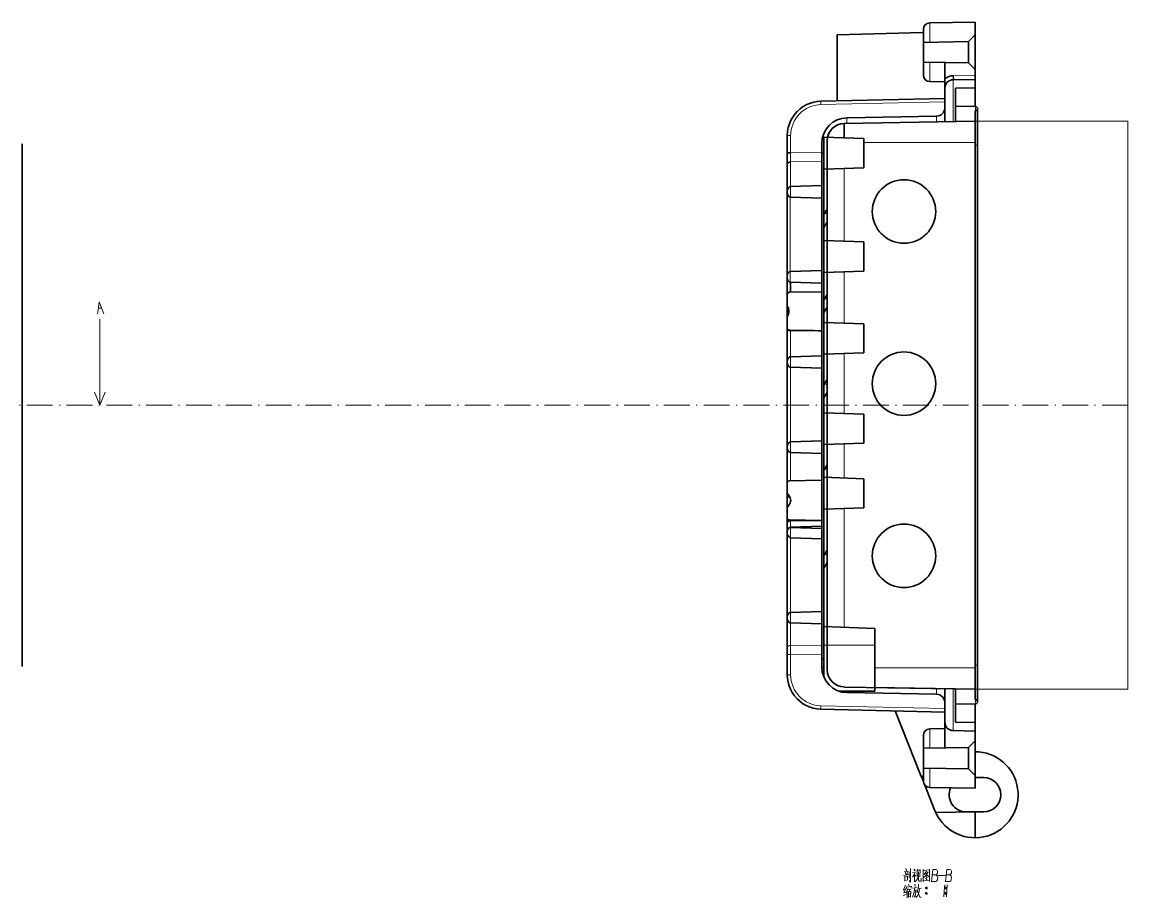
# Model space of a CAD drawing. Header units: millimetres. Extents: x -2350 to -557, y -483 to 312.
# Drawn here: x -1276.9 to -1020.1, y -152.8 to 50.6 of the extents above; entities that cross this region are included whole.
import ezdxf

# ---------------------------------------------------------------- set-up
doc = ezdxf.new("R2010")
doc.units = ezdxf.units.MM
doc.header["$LTSCALE"] = 0.5
doc.linetypes.add('DASHDOT', pattern=[18.5, 12, -3, 0.5, -3])
doc.layers.get('0').update_dxf_attribs({"lineweight": 0})

msp = doc.modelspace()

# ---------------------------------------------------------------- linework, layer by layer
at = {"color": 7, "lineweight": 35, "ltscale": 0.075648}
for p, q in [((-1067.619, 48.958), (-1067.619, 45.932)), ((-1067.619, 41.351), (-1067.619, 38.325)), ((-1067.619, -115.042), (-1067.619, -118.068)), ((-1067.619, -122.649), (-1067.619, -125.675))]:
    msp.add_line(p, q, dxfattribs=at)
at = {"color": 7, "lineweight": 35, "ltscale": 0.263193}
for p, q in [((-1066.145, 50.457), (-1055.619, 50.641)), ((-1066.145, -127.175), (-1055.619, -127.359)), ((-1066.145, -127.175), (-1055.619, -127.359))]:
    msp.add_line(p, q, dxfattribs=at)
at = {"color": 7, "lineweight": 13, "ltscale": 0.112501}
msp.add_line((-1066.145, 50.457), (-1066.145, 45.957), dxfattribs=at)
at = {"color": 7, "lineweight": 35, "ltscale": 0.074329}
msp.add_line((-1055.619, 50.641), (-1055.619, 47.668), dxfattribs=at)
at = {"color": 7, "lineweight": 35, "ltscale": 0.49681}
msp.add_line((-1067.753, 48.207), (-1087.619, 47.686), dxfattribs=at)
at = {"color": 7, "lineweight": 35, "ltscale": 0.383084}
msp.add_line((-1087.619, 47.686), (-1087.619, 32.363), dxfattribs=at)
at = {"color": 7, "lineweight": 35, "ltscale": 0.004778}
msp.add_line((-1067.618, 48.342), (-1067.753, 48.207), dxfattribs=at)
at = {"color": 7, "lineweight": 35, "ltscale": 0.053975}
for p, q in [((-1057.119, 46.115), (-1055.619, 47.668)), ((-1057.119, 41.167), (-1055.619, 39.614)), ((-1057.119, 41.167), (-1055.619, 39.614)), ((-1057.119, -117.885), (-1055.619, -116.332)), ((-1057.119, -122.833), (-1055.619, -124.386)), ((-1057.119, -122.833), (-1055.619, -124.386))]:
    msp.add_line(p, q, dxfattribs=at)
at = {"color": 7, "lineweight": 35, "ltscale": 0.100671}
msp.add_line((-1055.619, 47.668), (-1055.619, 43.641), dxfattribs=at)
at = {"color": 7, "lineweight": 35, "ltscale": 0.262546}
for p, q in [((-1067.619, 45.932), (-1057.119, 46.115)), ((-1067.619, 41.351), (-1057.119, 41.167)), ((-1067.619, 41.351), (-1057.119, 41.167)), ((-1067.619, -118.068), (-1057.119, -117.885)), ((-1067.619, -122.649), (-1057.119, -122.833)), ((-1067.619, -122.649), (-1057.119, -122.833))]:
    msp.add_line(p, q, dxfattribs=at)
at = {"color": 7, "lineweight": 35, "ltscale": 0.057263}
for p, q in [((-1067.619, 45.932), (-1067.619, 43.641)), ((-1067.619, 43.641), (-1067.619, 41.351)), ((-1067.619, -118.068), (-1067.619, -120.359)), ((-1067.619, -120.359), (-1067.619, -122.649))]:
    msp.add_line(p, q, dxfattribs=at)
at = {"color": 7, "lineweight": 35, "ltscale": 0.061845}
for p, q in [((-1057.119, 43.641), (-1057.119, 46.115)), ((-1057.119, 41.167), (-1057.119, 43.641)), ((-1057.119, -120.359), (-1057.119, -117.885)), ((-1057.119, -122.833), (-1057.119, -120.359))]:
    msp.add_line(p, q, dxfattribs=at)
at = {"color": 7, "lineweight": 13, "ltscale": 0.1125}
for p, q in [((-1066.145, 41.325), (-1066.145, 36.825)), ((-1066.145, -113.543), (-1066.145, -118.043)), ((-1066.145, -122.675), (-1066.145, -127.175))]:
    msp.add_line(p, q, dxfattribs=at)
at = {"color": 7, "lineweight": 35, "ltscale": 0.1125}
for p, q in [((-1062.619, 41.263), (-1062.619, 36.763)), ((-1062.619, -113.481), (-1062.619, -117.981))]:
    msp.add_line(p, q, dxfattribs=at)
at = {"color": 7, "lineweight": 35, "ltscale": 0.100672}
for p, q in [((-1055.619, 43.641), (-1055.619, 39.614)), ((-1055.619, -116.332), (-1055.619, -120.359)), ((-1055.619, -120.359), (-1055.619, -124.386))]:
    msp.add_line(p, q, dxfattribs=at)
at = {"color": 7, "lineweight": 35, "ltscale": 0.106828}
for p, q in [((-1055.619, 39.614), (-1055.619, 35.341)), ((-1055.619, -112.059), (-1055.619, -116.332))]:
    msp.add_line(p, q, dxfattribs=at)
at = {"color": 7, "lineweight": 35, "ltscale": 0.088167}
for p, q in [((-1066.145, 36.825), (-1062.619, 36.763)), ((-1066.145, 36.825), (-1062.619, 36.763)), ((-1066.145, -113.543), (-1062.619, -113.481))]:
    msp.add_line(p, q, dxfattribs=at)
at = {"color": 7, "lineweight": 35, "ltscale": 0.149474}
for p, q in [((-1062.619, 36.763), (-1062.619, 30.784)), ((-1062.619, -107.502), (-1062.619, -113.481))]:
    msp.add_line(p, q, dxfattribs=at)
at = {"color": 7, "lineweight": 13, "ltscale": 0.125892}
msp.add_line((-1055.619, 38.341), (-1060.654, 38.253), dxfattribs=at)
at = {"color": 7, "lineweight": 35, "ltscale": 0.125892}
for p, q in [((-1060.654, 37.253), (-1055.619, 37.341)), ((-1060.654, -113.971), (-1055.619, -114.059)), ((-1060.654, -113.971), (-1055.619, -114.059))]:
    msp.add_line(p, q, dxfattribs=at)
at = {"color": 7, "lineweight": 35, "ltscale": 0.112517}
for p, q in [((-1055.619, 35.341), (-1060.119, 35.263)), ((-1060.119, 35.263), (-1055.619, 35.341)), ((-1060.119, -111.98), (-1055.619, -112.059)), ((-1060.119, -111.98), (-1055.619, -112.059))]:
    msp.add_line(p, q, dxfattribs=at)
at = {"color": 7, "lineweight": 35, "ltscale": 0.103573}
for p, q in [((-1060.119, 35.263), (-1060.119, 31.12)), ((-1060.119, -107.837), (-1060.119, -111.98))]:
    msp.add_line(p, q, dxfattribs=at)
at = {"color": 7, "lineweight": 35, "ltscale": 0.107501}
for p, q in [((-1055.619, 31.041), (-1055.619, 35.341)), ((-1055.619, -112.059), (-1055.619, -107.759))]:
    msp.add_line(p, q, dxfattribs=at)
at = {"color": 7, "lineweight": 35}
for p, q in [((-1091.398, 32.277), (-1062.619, 32.93)), ((-1064.584, 28.785), (-1085.324, 28.423)), ((-1055.619, 27.641), (-1085.989, 27.111)), ((-1085.989, 27.111), (-1055.619, 27.641)), ((-1089.919, 23.112), (-1089.919, -99.829)), ((-1055.619, -99.359), (-1055.619, 22.641)), ((-1055.019, 22.041), (-1055.019, -98.759)), ((-1276.936, 18.674), (-1276.936, -85.392)), ((-1091.219, 20.191), (-1091.219, -97.309)), ((-1090.719, 20.191), (-1090.719, -97.309)), ((-1099.217, -48.028), (-1099.217, -19.85)), ((-1099.217, -87.628), (-1099.217, -59.45)), ((-1085.989, -103.829), (-1055.619, -104.359)), ((-1085.324, -105.14), (-1064.584, -105.502)), ((-1078.919, -103.952), (-1055.619, -104.359)), ((-1062.619, -109.649), (-1091.398, -108.996))]:
    msp.add_line(p, q, dxfattribs=at)
at = {"color": 7, "lineweight": 13}
for p, q in [((-1062.619, 32.131), (-1091.398, 31.477)), ((-1081.419, 22.641), (-1055.619, 22.641)), ((-1055.509, -98.759), (-1055.509, 22.041)), ((-1258.918, -38.359), (-1258.918, -18.359)), ((-1085.989, -62.344), (-1085.989, -89.236)), ((-1078.919, -99.359), (-1055.619, -99.359)), ((-1091.398, -108.197), (-1062.619, -108.85))]:
    msp.add_line(p, q, dxfattribs=at)
at = {"color": 7, "lineweight": 35, "ltscale": 0.088928}
for p, q in [((-1060.119, 31.12), (-1060.119, 27.562)), ((-1060.119, -104.28), (-1060.119, -107.837))]:
    msp.add_line(p, q, dxfattribs=at)
at = {"color": 7, "lineweight": 35, "ltscale": 0.115481}
for p, q in [((-1060.119, 31.12), (-1055.5, 31.039)), ((-1055.5, 31.039), (-1060.119, 31.12)), ((-1055.5, -107.757), (-1060.119, -107.837)), ((-1055.5, -107.757), (-1060.119, -107.837))]:
    msp.add_line(p, q, dxfattribs=at)
at = {"color": 7, "lineweight": 13, "ltscale": 0.024955}
for p, q in [((-1055.5, 31.039), (-1055.5, 30.041)), ((-1055.5, -106.759), (-1055.5, -107.757))]:
    msp.add_line(p, q, dxfattribs=at)
at = {"color": 7, "lineweight": 35, "ltscale": 0.002528}
msp.add_line((-1062.619, 30.683), (-1062.619, 30.784), dxfattribs=at)
at = {"color": 7, "lineweight": 35, "ltscale": 0.009579}
msp.add_line((-1062.619, 30.3), (-1062.619, 30.683), dxfattribs=at)
at = {"color": 7, "lineweight": 35, "ltscale": 0.018851}
msp.add_line((-1062.619, 29.546), (-1062.619, 30.3), dxfattribs=at)
at = {"color": 7, "lineweight": 35, "ltscale": 0.044001}
msp.add_line((-1062.619, 27.786), (-1062.619, 29.546), dxfattribs=at)
at = {"color": 7, "lineweight": 35, "ltscale": 0.06}
for p, q in [((-1055.619, 30.041), (-1055.619, 27.641)), ((-1055.619, -104.359), (-1055.619, -106.759))]:
    msp.add_line(p, q, dxfattribs=at)
at = {"color": 7, "lineweight": 35, "ltscale": 0.00275}
for p, q in [((-1055.619, 30.041), (-1055.509, 30.041)), ((-1055.509, -106.759), (-1055.619, -106.759))]:
    msp.add_line(p, q, dxfattribs=at)
at = {"color": 7, "lineweight": 13, "ltscale": 0.2}
for p, q in [((-1055.509, 22.041), (-1055.509, 30.041)), ((-1055.509, -106.759), (-1055.509, -98.759))]:
    msp.add_line(p, q, dxfattribs=at)
at = {"color": 7, "lineweight": 35, "ltscale": 0.000450134}
for p, q in [((-1055.019, 30.549), (-1055.019, 30.531)), ((-1055.019, -107.249), (-1055.019, -107.267))]:
    msp.add_line(p, q, dxfattribs=at)
at = {"color": 7, "lineweight": 35, "ltscale": 0.212251}
for p, q in [((-1055.019, 30.531), (-1055.019, 22.041)), ((-1055.019, -98.759), (-1055.019, -107.249))]:
    msp.add_line(p, q, dxfattribs=at)
at = {"color": 7, "lineweight": 35, "ltscale": 0.032729}
msp.add_line((-1085.989, 27.111), (-1085.989, 25.802), dxfattribs=at)
at = {"color": 7, "lineweight": 35, "ltscale": 0.084626}
msp.add_line((-1085.989, 23.726), (-1085.989, 27.111), dxfattribs=at)
at = {"color": 7, "lineweight": 35, "ltscale": 0.051897}
msp.add_line((-1085.989, 25.802), (-1085.989, 23.726), dxfattribs=at)
at = {"color": 7, "lineweight": 35, "ltscale": 0.006676}
msp.add_line((-1062.619, 27.519), (-1062.619, 27.786), dxfattribs=at)
at = {"color": 7, "lineweight": 35, "ltscale": 0.125}
for p, q in [((-1055.619, 27.641), (-1055.619, 22.641)), ((-1055.619, -99.359), (-1055.619, -104.359))]:
    msp.add_line(p, q, dxfattribs=at)
for p, q in [((-1055.619, 27.641), (-1020.111, 27.641)), ((-1020.111, 27.641), (-1020.111, -104.359)), ((-1055.619, -104.359), (-1020.111, -104.359))]:
    msp.add_line(p, q)
at = {"color": 7, "lineweight": 13, "ltscale": 0.019547}
for p, q in [((-1099.217, 24.279), (-1098.435, 24.279)), ((-1099.217, -96.296), (-1098.435, -96.296)), ((-1099.217, -100.998), (-1098.435, -100.998))]:
    msp.add_line(p, q, dxfattribs=at)
at = {"color": 7, "lineweight": 35, "ltscale": 0.099554}
msp.add_line((-1099.217, 20.297), (-1099.217, 24.279), dxfattribs=at)
at = {"color": 7, "lineweight": 35, "ltscale": 0.000258636}
msp.add_line((-1099.217, 24.115), (-1099.217, 24.125), dxfattribs=at)
at = {"color": 7, "lineweight": 35, "ltscale": 0.079344}
msp.add_line((-1099.217, 20.941), (-1099.217, 24.115), dxfattribs=at)
at = {"color": 7, "lineweight": 13, "ltscale": 0.099554}
msp.add_line((-1098.435, 24.279), (-1098.435, 20.297), dxfattribs=at)
at = {"color": 7, "lineweight": 35, "ltscale": 0.0925}
for q in [(-1090.719, 23.891), (-1090.719, 16.491)]:
    msp.add_line((-1090.719, 20.191), q, dxfattribs=at)
at = {"color": 7, "lineweight": 35, "ltscale": 0.23264}
for p, q in [((-1081.419, 23.566), (-1090.719, 23.891)), ((-1081.419, 16.816), (-1090.719, 16.491)), ((-1081.419, -0.434), (-1090.719, -0.109)), ((-1081.419, -7.184), (-1090.719, -7.509)), ((-1081.419, -19.434), (-1090.719, -19.109)), ((-1081.419, -26.184), (-1090.719, -26.509)), ((-1081.419, -40.434), (-1090.719, -40.109)), ((-1081.419, -47.184), (-1090.719, -47.509)), ((-1081.419, -55.434), (-1090.719, -55.109)), ((-1081.419, -62.184), (-1090.719, -62.509))]:
    msp.add_line(p, q, dxfattribs=at)
at = {"color": 7, "lineweight": 35, "ltscale": 0.084381}
for p, q in [((-1081.419, 20.191), (-1081.419, 23.566)), ((-1081.419, -3.809), (-1081.419, -0.434)), ((-1081.419, -22.809), (-1081.419, -19.434)), ((-1081.419, -43.809), (-1081.419, -40.434)), ((-1081.419, -58.809), (-1081.419, -55.434))]:
    msp.add_line(p, q, dxfattribs=at)
at = {"color": 7, "lineweight": 35, "ltscale": 0.091727}
msp.add_line((-1276.936, 18.674), (-1276.936, 22.343), dxfattribs=at)
at = {"color": 7, "lineweight": 35, "ltscale": 0.244071}
msp.add_line((-1091.219, 22.423), (-1091.219, 12.661), dxfattribs=at)
at = {"color": 7, "lineweight": 13, "ltscale": 0.00275}
for p, q in [((-1055.619, 22.041), (-1055.509, 22.041)), ((-1055.619, -98.759), (-1055.509, -98.759))]:
    msp.add_line(p, q, dxfattribs=at)
at = {"color": 7, "lineweight": 13, "ltscale": 0.01225}
for p, q in [((-1055.019, 22.041), (-1055.509, 22.041)), ((-1055.019, -98.759), (-1055.509, -98.759))]:
    msp.add_line(p, q, dxfattribs=at)
at = {"color": 7, "lineweight": 35, "ltscale": 0.019547}
msp.add_line((-1099.217, 20.297), (-1098.435, 20.297), dxfattribs=at)
at = {"color": 7, "lineweight": 35, "ltscale": 0.067158}
msp.add_line((-1099.217, 17.611), (-1099.217, 20.297), dxfattribs=at)
at = {"color": 7, "lineweight": 13, "ltscale": 0.180407}
for p, q in [((-1098.435, 20.297), (-1091.219, 20.365)), ((-1091.219, 18.244), (-1098.435, 18.176)), ((-1098.435, -94.175), (-1091.219, -94.108)), ((-1091.219, -96.228), (-1098.435, -96.296))]:
    msp.add_line(p, q, dxfattribs=at)
at = {"color": 7, "lineweight": 13, "ltscale": 0.143684}
msp.add_line((-1098.435, 18.176), (-1098.435, 12.429), dxfattribs=at)
at = {"color": 7, "lineweight": 35, "ltscale": 0.0125}
for p, q in [((-1091.219, 20.191), (-1090.719, 20.191)), ((-1090.719, -97.309), (-1091.219, -97.309))]:
    msp.add_line(p, q, dxfattribs=at)
at = {"color": 7, "lineweight": 35, "ltscale": 0.08438}
for p, q in [((-1081.419, 16.816), (-1081.419, 20.191)), ((-1081.419, -7.184), (-1081.419, -3.809)), ((-1081.419, -26.184), (-1081.419, -22.809)), ((-1081.419, -47.184), (-1081.419, -43.809)), ((-1081.419, -62.184), (-1081.419, -58.809))]:
    msp.add_line(p, q, dxfattribs=at)
at = {"color": 7, "lineweight": 35, "ltscale": 0.157822}
msp.add_line((-1099.217, 11.298), (-1099.217, 17.611), dxfattribs=at)
at = {"color": 7, "lineweight": 13, "ltscale": 0.423259}
msp.add_line((-1085.989, 16.656), (-1085.989, -0.274), dxfattribs=at)
at = {"color": 7, "lineweight": 35, "ltscale": 0.004805}
for p, q in [((-1099.217, 11.298), (-1099.217, 11.106)), ((-1099.217, -48.028), (-1099.217, -48.22)), ((-1099.217, -67.828), (-1099.217, -68.02))]:
    msp.add_line(p, q, dxfattribs=at)
at = {"color": 7, "lineweight": 35, "ltscale": 0.485624}
msp.add_line((-1099.217, -8.327), (-1099.217, 11.098), dxfattribs=at)
at = {"color": 7, "lineweight": 35, "ltscale": 0.180491}
for p, q in [((-1098.435, 12.429), (-1091.219, 12.661)), ((-1098.435, 9.975), (-1091.219, 9.743)), ((-1098.435, -27.097), (-1091.219, -26.865)), ((-1098.435, -29.551), (-1091.219, -29.783)), ((-1098.435, -46.897), (-1091.219, -46.665)), ((-1098.435, -49.351), (-1091.219, -49.583)), ((-1098.435, -66.697), (-1091.219, -66.465)), ((-1098.435, -69.151), (-1091.219, -69.383)), ((-1098.435, -86.497), (-1091.219, -86.265)), ((-1098.435, -88.951), (-1091.219, -89.183))]:
    msp.add_line(p, q, dxfattribs=at)
at = {"color": 7, "lineweight": 13, "ltscale": 0.061359}
for p, q in [((-1098.435, 9.975), (-1098.435, 12.429)), ((-1098.435, -29.551), (-1098.435, -27.097)), ((-1098.435, -49.351), (-1098.435, -46.897)), ((-1098.435, -88.951), (-1098.435, -86.497))]:
    msp.add_line(p, q, dxfattribs=at)
at = {"color": 7, "lineweight": 35, "ltscale": 0.072938}
for p, q in [((-1091.219, 9.743), (-1091.219, 12.661)), ((-1091.219, -29.783), (-1091.219, -26.865)), ((-1091.219, -49.583), (-1091.219, -46.665)), ((-1091.219, -89.183), (-1091.219, -86.265))]:
    msp.add_line(p, q, dxfattribs=at)
at = {"color": 7, "lineweight": 13, "ltscale": 0.433089}
msp.add_line((-1098.533, 9.986), (-1098.533, -7.337), dxfattribs=at)
at = {"color": 7, "lineweight": 35, "ltscale": 0.421141}
for p, q in [((-1091.219, 9.743), (-1091.219, -7.103)), ((-1091.219, -10.019), (-1091.219, -26.865))]:
    msp.add_line(p, q, dxfattribs=at)
at = {"color": 7, "lineweight": 13, "ltscale": 0.016274}
msp.add_line((-1090.57, 6.152), (-1089.919, 6.143), dxfattribs=at)
at = {"color": 7, "lineweight": 13, "ltscale": 0.008347}
for p, q in [((-1089.919, 6.708), (-1090.253, 6.713)), ((-1089.919, -13.092), (-1090.253, -13.087)), ((-1089.919, -32.892), (-1090.253, -32.887)), ((-1089.919, -52.692), (-1090.253, -52.687)), ((-1089.919, -72.492), (-1090.253, -72.487))]:
    msp.add_line(p, q, dxfattribs=at)
at = {"color": 7, "lineweight": 35, "ltscale": 0.31216}
msp.add_line((-1099.217, -12.537), (-1099.217, -0.05), dxfattribs=at)
at = {"color": 7, "lineweight": 35, "ltscale": 0.185}
for p, q in [((-1090.719, -0.109), (-1090.719, -7.509)), ((-1090.719, -19.109), (-1090.719, -26.509)), ((-1090.719, -40.109), (-1090.719, -47.509)), ((-1090.719, -55.109), (-1090.719, -62.509))]:
    msp.add_line(p, q, dxfattribs=at)
at = {"color": 7, "lineweight": 35, "ltscale": 0.182937}
for p, q in [((-1098.533, -7.337), (-1091.219, -7.103)), ((-1098.533, -9.785), (-1091.219, -10.019))]:
    msp.add_line(p, q, dxfattribs=at)
at = {"color": 7, "lineweight": 13, "ltscale": 0.061186}
msp.add_line((-1098.533, -9.785), (-1098.533, -7.337), dxfattribs=at)
at = {"color": 7, "lineweight": 35, "ltscale": 0.072922}
msp.add_line((-1091.219, -10.019), (-1091.219, -7.103), dxfattribs=at)
at = {"color": 7, "lineweight": 13, "ltscale": 0.298259}
msp.add_line((-1085.989, -7.344), (-1085.989, -19.274), dxfattribs=at)
at = {"color": 7, "lineweight": 35, "ltscale": 0.011701}
msp.add_line((-1099.217, -8.327), (-1099.217, -8.795), dxfattribs=at)
at = {"color": 7, "lineweight": 35, "ltscale": 0.05849}
msp.add_line((-1098.435, -9.788), (-1098.435, -12.127), dxfattribs=at)
at = {"color": 7, "lineweight": 35, "ltscale": 0.049438}
msp.add_line((-1091.219, -11.997), (-1091.219, -10.019), dxfattribs=at)
at = {"color": 7, "lineweight": 35, "ltscale": 0.069508}
for p, q in [((-1099.217, -12.537), (-1099.217, -15.317)), ((-1099.217, -17.737), (-1099.217, -20.517))]:
    msp.add_line(p, q, dxfattribs=at)
at = {"color": 7, "lineweight": 35, "ltscale": 0.18776}
for p, q in [((-1098.728, -12.133), (-1091.219, -11.997)), ((-1091.219, -21.057), (-1098.728, -20.921))]:
    msp.add_line(p, q, dxfattribs=at)
at = {"color": 7, "lineweight": 35, "ltscale": 0.060497}
msp.add_line((-1099.217, -17.737), (-1099.217, -15.317), dxfattribs=at)
at = {"color": 7, "lineweight": 13, "ltscale": 0.016277}
for p, q in [((-1090.57, -13.648), (-1089.919, -13.657)), ((-1090.57, -33.448), (-1089.919, -33.457)), ((-1090.57, -53.248), (-1089.919, -53.257)), ((-1090.57, -73.048), (-1089.919, -73.057))]:
    msp.add_line(p, q, dxfattribs=at)
at = {"color": 7, "lineweight": 35, "ltscale": 0.004953}
msp.add_line((-1099.217, -20.517), (-1099.217, -20.715), dxfattribs=at)
at = {"color": 7, "lineweight": 35, "ltscale": 0.000566938}
msp.add_line((-1099.217, -20.637), (-1099.216, -20.66), dxfattribs=at)
at = {"color": 7, "lineweight": 35, "ltscale": 0.187808}
msp.add_line((-1099.217, -28.228), (-1099.217, -20.715), dxfattribs=at)
at = {"color": 7, "lineweight": 13, "ltscale": 0.001797}
msp.add_line((-1098.728, -20.993), (-1098.728, -20.921), dxfattribs=at)
at = {"color": 7, "lineweight": 13, "ltscale": 0.15293}
msp.add_line((-1098.435, -20.979), (-1098.435, -27.097), dxfattribs=at)
at = {"color": 7, "lineweight": 35, "ltscale": 0.004804}
for p, q in [((-1099.217, -28.228), (-1099.217, -28.42)), ((-1099.217, -87.628), (-1099.217, -87.82))]:
    msp.add_line(p, q, dxfattribs=at)
at = {"color": 7, "lineweight": 13, "ltscale": 0.348259}
msp.add_line((-1085.989, -26.344), (-1085.989, -40.274), dxfattribs=at)
at = {"color": 7, "lineweight": 13, "ltscale": 0.433641}
for p, q in [((-1098.435, -29.551), (-1098.435, -46.897)), ((-1098.435, -69.151), (-1098.435, -86.497))]:
    msp.add_line(p, q, dxfattribs=at)
at = {"color": 7, "lineweight": 35, "ltscale": 0.422062}
for p, q in [((-1091.219, -29.783), (-1091.219, -46.665)), ((-1091.219, -69.383), (-1091.219, -86.265))]:
    msp.add_line(p, q, dxfattribs=at)
at = {"color": 7, "linetype": 'DASHDOT', "lineweight": 13}
msp.add_line((-1020.111, -38.359), (-1644.708, -38.359), dxfattribs=at)
at = {"color": 7, "lineweight": 35, "ltscale": 0.417085}
msp.add_line((-1099.217, -56.334), (-1099.217, -39.65), dxfattribs=at)
at = {"color": 7, "lineweight": 13, "ltscale": 0.198259}
msp.add_line((-1085.989, -47.344), (-1085.989, -55.274), dxfattribs=at)
at = {"color": 7, "lineweight": 13, "ltscale": 0.16468}
msp.add_line((-1098.435, -49.351), (-1098.435, -55.938), dxfattribs=at)
at = {"color": 7, "lineweight": 35, "ltscale": 0.422063}
msp.add_line((-1091.219, -49.583), (-1091.219, -66.465), dxfattribs=at)
at = {"color": 7, "lineweight": 35, "ltscale": 0.062438}
msp.add_line((-1099.217, -56.334), (-1099.217, -58.831), dxfattribs=at)
at = {"color": 7, "lineweight": 35, "ltscale": 0.187758}
for p, q in [((-1098.728, -55.943), (-1091.219, -55.812)), ((-1091.219, -65.142), (-1098.728, -65.011))]:
    msp.add_line(p, q, dxfattribs=at)
at = {"color": 7, "lineweight": 35, "ltscale": 0.014337}
msp.add_line((-1099.217, -59.385), (-1099.217, -58.811), dxfattribs=at)
at = {"color": 7, "lineweight": 35, "ltscale": 0.02154}
msp.add_line((-1098.529, -59.904), (-1099.217, -59.385), dxfattribs=at)
at = {"color": 7, "lineweight": 35, "ltscale": 0.001637}
msp.add_line((-1099.217, -59.45), (-1099.217, -59.385), dxfattribs=at)
at = {"color": 7, "lineweight": 13, "ltscale": 0.009978}
msp.add_line((-1098.435, -60.277), (-1098.435, -60.676), dxfattribs=at)
at = {"color": 7, "lineweight": 35, "ltscale": 0.062439}
msp.add_line((-1099.217, -62.123), (-1099.217, -64.62), dxfattribs=at)
at = {"color": 7, "lineweight": 35, "ltscale": 0.023767}
msp.add_line((-1099.217, -64.62), (-1099.217, -65.571), dxfattribs=at)
at = {"color": 7, "lineweight": 35, "ltscale": 0.056418}
msp.add_line((-1099.217, -67.828), (-1099.217, -65.571), dxfattribs=at)
at = {"color": 7, "lineweight": 13, "ltscale": 0.005717}
msp.add_line((-1098.728, -65.239), (-1098.728, -65.011), dxfattribs=at)
at = {"color": 7, "lineweight": 35, "ltscale": 0.180401}
msp.add_line((-1098.435, -65.182), (-1091.219, -65.142), dxfattribs=at)
at = {"color": 7, "lineweight": 13, "ltscale": 0.037873}
msp.add_line((-1098.435, -65.182), (-1098.435, -66.697), dxfattribs=at)
at = {"color": 7, "lineweight": 13, "ltscale": 0.060152}
msp.add_line((-1098.435, -69.151), (-1098.435, -66.745), dxfattribs=at)
at = {"color": 7, "lineweight": 35, "ltscale": 0.180504}
msp.add_line((-1098.435, -66.745), (-1091.219, -66.992), dxfattribs=at)
at = {"color": 7, "lineweight": 35, "ltscale": 0.013175}
msp.add_line((-1091.219, -66.992), (-1091.219, -66.465), dxfattribs=at)
at = {"color": 7, "lineweight": 35, "ltscale": 0.059763}
msp.add_line((-1091.219, -69.383), (-1091.219, -66.992), dxfattribs=at)
at = {"color": 7, "lineweight": 35, "ltscale": 0.387267}
msp.add_line((-1099.217, -94.741), (-1099.217, -79.25), dxfattribs=at)
at = {"color": 7, "lineweight": 35, "ltscale": 0.341727}
msp.add_line((-1276.936, -99.061), (-1276.936, -85.392), dxfattribs=at)
at = {"color": 7, "lineweight": 13, "ltscale": 0.130611}
msp.add_line((-1098.435, -88.951), (-1098.435, -94.175), dxfattribs=at)
at = {"color": 7, "lineweight": 35, "ltscale": 0.24897}
msp.add_line((-1091.219, -89.183), (-1091.219, -99.141), dxfattribs=at)
at = {"color": 7, "lineweight": 35, "ltscale": 0.295178}
msp.add_line((-1078.919, -90.221), (-1090.719, -89.809), dxfattribs=at)
at = {"color": 7, "lineweight": 35, "ltscale": 0.1875}
msp.add_line((-1090.719, -97.309), (-1090.719, -89.809), dxfattribs=at)
at = {"color": 7, "lineweight": 13, "ltscale": 0.018461}
msp.add_line((-1085.989, -89.974), (-1085.989, -89.236), dxfattribs=at)
at = {"color": 7, "lineweight": 35, "ltscale": 0.097198}
msp.add_line((-1078.919, -94.109), (-1078.919, -90.221), dxfattribs=at)
at = {"color": 7, "lineweight": 35, "ltscale": 0.038881}
msp.add_line((-1099.217, -96.296), (-1099.217, -94.741), dxfattribs=at)
at = {"color": 7, "lineweight": 35, "ltscale": 0.031678}
msp.add_line((-1091.219, -96.229), (-1091.219, -94.962), dxfattribs=at)
at = {"color": 7, "lineweight": 13, "ltscale": 0.294998}
msp.add_line((-1078.919, -94.109), (-1090.719, -94.109), dxfattribs=at)
at = {"color": 7, "lineweight": 35, "ltscale": 0.266333}
msp.add_line((-1078.919, -94.109), (-1078.919, -104.762), dxfattribs=at)
at = {"color": 7, "lineweight": 35, "ltscale": 0.117554}
msp.add_line((-1099.217, -100.998), (-1099.217, -96.296), dxfattribs=at)
at = {"color": 7, "lineweight": 13, "ltscale": 0.117554}
msp.add_line((-1098.435, -96.296), (-1098.435, -100.998), dxfattribs=at)
at = {"color": 7, "lineweight": 35, "ltscale": 0.105758}
msp.add_line((-1090.719, -97.309), (-1090.719, -101.539), dxfattribs=at)
at = {"color": 7, "lineweight": 13, "ltscale": 0.0125}
msp.add_line((-1090.719, -99.141), (-1091.219, -99.141), dxfattribs=at)
at = {"color": 7, "lineweight": 35, "ltscale": 0.20997}
msp.add_line((-1078.919, -104.762), (-1087.318, -104.762), dxfattribs=at)
at = {"color": 7, "lineweight": 35, "ltscale": 0.03771}
msp.add_line((-1062.619, -105.745), (-1062.619, -104.237), dxfattribs=at)
at = {"color": 7, "lineweight": 35, "ltscale": 0.023196}
msp.add_line((-1062.619, -106.673), (-1062.619, -105.745), dxfattribs=at)
at = {"color": 7, "lineweight": 35, "ltscale": 0.018137}
msp.add_line((-1062.619, -107.398), (-1062.619, -106.673), dxfattribs=at)
at = {"color": 7, "lineweight": 35, "ltscale": 0.002593}
msp.add_line((-1062.619, -107.502), (-1062.619, -107.398), dxfattribs=at)
at = {"color": 7, "lineweight": 35, "ltscale": 0.410579}
msp.add_line((-1068.096, -124.641), (-1074.182, -109.387), dxfattribs=at)
at = {"color": 7, "lineweight": 35, "ltscale": 0.011937}
msp.add_line((-1067.619, -124.649), (-1068.096, -124.641), dxfattribs=at)
at = {"color": 7, "lineweight": 35, "ltscale": 0.031258}
msp.add_line((-1068.077, -124.641), (-1067.614, -125.803), dxfattribs=at)
at = {"color": 7, "lineweight": 35, "ltscale": 0.074328}
msp.add_line((-1055.619, -124.386), (-1055.619, -127.359), dxfattribs=at)
at = {"color": 7, "lineweight": 35, "ltscale": 0.05}
for p, q in [((-1053.619, -124.859), (-1055.619, -124.859)), ((-1057.619, -132.859), (-1055.619, -132.859)), ((-1055.619, -132.859), (-1053.619, -132.859))]:
    msp.add_line(p, q, dxfattribs=at)
at = {"color": 7, "lineweight": 35, "ltscale": 0.160567}
msp.add_line((-1067.291, -126.612), (-1064.911, -132.577), dxfattribs=at)
at = {"color": 7, "lineweight": 35, "ltscale": 0.010074}
msp.add_line((-1064.746, -132.945), (-1064.911, -132.577), dxfattribs=at)
at = {"color": 7, "lineweight": 35, "ltscale": 0.001991}
msp.add_line((-1064.713, -133.018), (-1064.746, -132.945), dxfattribs=at)
at = {"color": 7, "lineweight": 35, "ltscale": 0.227391}
msp.add_line((-1064.713, -133.018), (-1055.619, -132.859), dxfattribs=at)
at = {"color": 7, "lineweight": 35, "ltscale": 0.15}
msp.add_line((-1055.619, -132.859), (-1055.619, -138.859), dxfattribs=at)
at = {"color": 7, "lineweight": 13}
for points in [[(-1060.654, 37.253), (-1060.654, 37.252), (-1060.655, 37.24), (-1060.664, 36.197), (-1060.664, 27.553)], [(-1064.57, 27.485), (-1064.578, 28.669), (-1064.582, 28.772), (-1064.583, 28.783), (-1064.584, 28.785)], [(-1257.962, -17.138), (-1258.487, -15.738), (-1259.012, -14.338), (-1259.222, -15.738), (-1259.432, -17.138)], [(-1258.452, -15.843), (-1259.222, -15.843)], [(-1257.675, -35.359), (-1258.918, -38.359), (-1260.16, -35.359)], [(-1064.584, -105.502), (-1064.582, -105.496), (-1064.579, -105.441), (-1064.57, -104.203)], [(-1060.664, -104.271), (-1060.663, -113.039), (-1060.655, -113.959), (-1060.654, -113.97), (-1060.654, -113.971)], [(-1071.683, -146.034), (-1071.508, -146.559)], [(-1070.563, -146.034), (-1070.563, -147.434), (-1070.563, -148.869), (-1070.598, -149.184), (-1070.878, -148.764)], [(-1069.828, -146.139), (-1069.548, -146.559)], [(-1069.058, -146.174), (-1069.058, -147.854)], [(-1068.393, -146.349), (-1069.058, -146.419)], [(-1068.463, -147.924), (-1068.393, -146.244)], [(-1067.623, -146.139), (-1067.623, -147.609), (-1067.623, -149.114)], [(-1067.623, -146.174), (-1067.623, -147.574), (-1067.623, -148.974)], [(-1066.153, -146.314), (-1067.623, -146.454)], [(-1066.188, -148.939), (-1066.188, -147.574), (-1066.153, -146.174)], [(-1065.803, -149.009), (-1064.718, -149.009), (-1064.473, -148.834), (-1064.368, -148.659), (-1064.263, -148.029), (-1064.403, -147.714), (-1064.753, -147.504), (-1064.578, -147.364), (-1064.333, -147.049), (-1064.333, -146.629), (-1064.473, -146.314), (-1064.648, -146.209), (-1065.418, -146.209), (-1065.558, -147.609), (-1065.698, -149.009)], [(-1062.583, -149.009), (-1061.498, -149.009), (-1061.253, -148.834), (-1061.148, -148.659), (-1061.043, -148.029), (-1061.183, -147.714), (-1061.533, -147.504), (-1061.358, -147.364), (-1061.113, -147.049), (-1061.113, -146.629), (-1061.253, -146.314), (-1061.428, -146.209), (-1062.198, -146.209), (-1062.338, -147.609), (-1062.478, -149.009)], [(-1072.243, -147.609), (-1070.983, -147.399)], [(-1072.068, -146.769), (-1071.088, -146.594)], [(-1071.893, -147.784), (-1071.893, -148.974)], [(-1071.893, -148.029), (-1071.298, -147.889)], [(-1071.228, -148.659), (-1071.893, -148.799)], [(-1071.788, -146.874), (-1071.718, -147.364)], [(-1071.333, -146.804), (-1071.473, -147.399)], [(-1071.263, -147.784), (-1071.298, -148.659)], [(-1070.913, -148.274), (-1070.913, -146.769)], [(-1069.478, -146.804), (-1069.653, -147.294), (-1070.143, -148.029)], [(-1070.108, -147.014), (-1069.548, -146.944)], [(-1069.653, -147.294), (-1069.653, -149.079)], [(-1069.653, -147.469), (-1069.338, -147.784)], [(-1069.548, -149.079), (-1069.268, -148.799)], [(-1069.268, -148.799), (-1069.023, -148.449)], [(-1068.848, -147.819), (-1069.023, -148.449)], [(-1068.743, -146.769), (-1068.848, -147.819)], [(-1068.708, -148.799), (-1068.708, -147.714)], [(-1068.568, -148.904), (-1068.708, -148.799)], [(-1068.148, -148.904), (-1068.568, -148.904)], [(-1068.148, -148.274), (-1068.148, -148.904)], [(-1067.623, -148.869), (-1066.258, -148.764)], [(-1067.553, -148.064), (-1067.063, -147.644)], [(-1066.853, -146.594), (-1067.413, -147.399)], [(-1067.098, -147.154), (-1066.398, -147.889)], [(-1067.098, -148.239), (-1066.748, -148.624)], [(-1067.063, -146.944), (-1066.608, -146.874)], [(-1067.063, -147.644), (-1066.853, -147.364)], [(-1066.993, -147.854), (-1066.748, -148.134)], [(-1066.853, -147.364), (-1066.503, -146.734)], [(-1066.398, -147.889), (-1066.223, -147.854)], [(-1066.188, -149.044), (-1066.188, -148.939), (-1066.258, -148.764)], [(-1064.753, -147.504), (-1065.558, -147.504)], [(-1064.263, -147.609), (-1062.583, -147.609)], [(-1061.533, -147.504), (-1062.338, -147.504)], [(-1071.858, -150.899), (-1072.278, -151.039)], [(-1071.788, -149.884), (-1072.243, -150.969)], [(-1072.208, -151.669), (-1071.683, -151.494)], [(-1071.718, -150.654), (-1072.173, -151.669)], [(-1071.403, -151.179), (-1071.718, -151.669)], [(-1071.473, -150.199), (-1071.578, -150.759)], [(-1071.473, -150.339), (-1070.423, -150.199)], [(-1071.228, -150.619), (-1071.403, -151.179)], [(-1071.368, -151.109), (-1071.368, -152.824)], [(-1071.158, -150.899), (-1070.458, -150.794)], [(-1071.088, -149.709), (-1070.913, -150.094)], [(-1071.088, -151.319), (-1071.053, -152.719)], [(-1071.088, -151.424), (-1070.563, -151.354)], [(-1070.843, -150.864), (-1070.913, -151.424)], [(-1070.528, -151.249), (-1070.598, -152.649)], [(-1070.388, -150.094), (-1070.528, -150.549)], [(-1069.618, -150.479), (-1069.723, -151.389), (-1069.828, -151.809), (-1070.143, -152.684)], [(-1070.108, -150.549), (-1069.058, -150.409)], [(-1069.303, -150.969), (-1069.408, -151.809), (-1069.548, -152.649), (-1069.758, -152.369)], [(-1069.688, -151.144), (-1069.303, -151.074)], [(-1069.618, -149.639), (-1069.513, -150.199)], [(-1068.918, -150.969), (-1069.093, -151.529)], [(-1068.988, -151.214), (-1068.428, -152.649)], [(-1068.778, -150.339), (-1068.918, -150.969)], [(-1068.848, -150.724), (-1068.148, -150.584)], [(-1068.708, -149.604), (-1068.778, -150.339)], [(-1068.428, -150.654), (-1068.638, -151.599)], [(-1067.098, -150.514), (-1066.713, -150.514)], [(-1067.063, -150.409), (-1066.748, -150.409)], [(-1067.063, -150.654), (-1066.748, -150.654)], [(-1062.653, -149.779), (-1062.758, -151.179), (-1062.863, -152.579)], [(-1062.653, -150.514), (-1062.268, -150.514)], [(-1062.618, -150.409), (-1062.303, -150.409)], [(-1062.618, -150.654), (-1062.303, -150.654)], [(-1062.058, -149.779), (-1062.163, -151.179), (-1062.268, -152.579)], [(-1072.313, -152.334), (-1071.613, -151.949)], [(-1071.053, -151.984), (-1070.668, -151.914)], [(-1070.598, -152.474), (-1071.018, -152.544)], [(-1068.918, -152.229), (-1069.303, -152.754)], [(-1068.638, -151.599), (-1068.918, -152.229)], [(-1068.428, -152.649), (-1068.113, -152.649)], [(-1067.098, -151.774), (-1066.713, -151.774)], [(-1067.063, -151.669), (-1066.748, -151.669)], [(-1067.063, -151.914), (-1066.748, -151.914)], [(-1062.653, -151.774), (-1062.268, -151.774)], [(-1062.618, -151.669), (-1062.303, -151.669)], [(-1062.618, -151.914), (-1062.303, -151.914)]]:
    msp.add_lwpolyline(points, dxfattribs=at)
at = {"color": 7, "lineweight": 35}
for points in [[(-1060.654, 38.253), (-1060.65, 37.291), (-1060.652, 37.257), (-1060.653, 37.254), (-1060.654, 37.253)], [(-1096.937, 29.872), (-1096.25, 30.496), (-1095.494, 31.035), (-1094.681, 31.483), (-1093.822, 31.837), (-1093.031, 32.067), (-1092.22, 32.215), (-1091.398, 32.277)], [(-1099.217, 24.279), (-1099.161, 25.208), (-1098.997, 26.123), (-1098.728, 27.013), (-1098.361, 27.866), (-1097.956, 28.582), (-1097.481, 29.253), (-1096.937, 29.872)], [(-1098.435, 12.429), (-1098.655, 12.378), (-1098.845, 12.253), (-1099.034, 12.018), (-1099.153, 11.74), (-1099.217, 11.298)], [(-1098.435, 9.975), (-1098.655, 10.026), (-1098.845, 10.15), (-1099.034, 10.386), (-1099.153, 10.664), (-1099.217, 11.106)], [(-1098.533, -7.337), (-1098.726, -7.382), (-1098.892, -7.491), (-1099.057, -7.697), (-1099.161, -7.94), (-1099.217, -8.327)], [(-1098.533, -9.785), (-1098.726, -9.74), (-1098.892, -9.631), (-1099.057, -9.425), (-1099.161, -9.182), (-1099.217, -8.795)], [(-1099.217, -12.537), (-1099.196, -12.42), (-1099.134, -12.312), (-1099.028, -12.22), (-1098.891, -12.158), (-1098.728, -12.133)], [(-1099.217, -15.317), (-1098.948, -15.839), (-1098.826, -16.304), (-1098.826, -16.752), (-1098.948, -17.216), (-1099.217, -17.737)], [(-1098.728, -20.921), (-1098.926, -20.885), (-1099.088, -20.789), (-1099.171, -20.688), (-1099.217, -20.517)], [(-1098.728, -20.993), (-1098.854, -20.997), (-1099.024, -20.966), (-1099.131, -20.907), (-1099.197, -20.819), (-1099.217, -20.715)], [(-1098.435, -27.097), (-1098.655, -27.148), (-1098.845, -27.272), (-1099.034, -27.508), (-1099.153, -27.786), (-1099.217, -28.228)], [(-1098.435, -29.551), (-1098.655, -29.5), (-1098.845, -29.375), (-1099.034, -29.14), (-1099.153, -28.862), (-1099.217, -28.42)], [(-1098.435, -46.897), (-1098.655, -46.948), (-1098.845, -47.072), (-1099.034, -47.308), (-1099.153, -47.586), (-1099.217, -48.028)], [(-1098.435, -49.351), (-1098.655, -49.3), (-1098.845, -49.175), (-1099.034, -48.94), (-1099.153, -48.662), (-1099.217, -48.22)], [(-1099.217, -56.334), (-1099.195, -56.219), (-1099.131, -56.115), (-1098.993, -56.007), (-1098.728, -55.943)], [(-1099.217, -58.831), (-1098.769, -59.428), (-1098.527, -59.909), (-1098.447, -60.198), (-1098.421, -60.476), (-1098.447, -60.755), (-1098.527, -61.045), (-1098.769, -61.527), (-1099.217, -62.123)], [(-1098.728, -65.011), (-1098.923, -64.976), (-1099.086, -64.885), (-1099.17, -64.787), (-1099.217, -64.62)], [(-1098.728, -65.239), (-1099.041, -65.382), (-1099.183, -65.491), (-1099.213, -65.544), (-1099.217, -65.571)], [(-1098.435, -66.697), (-1098.655, -66.748), (-1098.845, -66.872), (-1099.034, -67.108), (-1099.153, -67.386), (-1099.217, -67.828)], [(-1098.435, -69.151), (-1098.655, -69.1), (-1098.845, -68.975), (-1099.034, -68.74), (-1099.153, -68.462), (-1099.217, -68.02)], [(-1098.435, -86.497), (-1098.655, -86.548), (-1098.845, -86.672), (-1099.034, -86.908), (-1099.153, -87.186), (-1099.217, -87.628)], [(-1098.435, -88.951), (-1098.655, -88.9), (-1098.845, -88.775), (-1099.034, -88.54), (-1099.153, -88.262), (-1099.217, -87.82)], [(-1096.937, -106.591), (-1097.546, -105.889), (-1098.067, -105.121), (-1098.497, -104.298), (-1098.831, -103.432), (-1099.043, -102.636), (-1099.173, -101.822), (-1099.217, -100.998)], [(-1091.398, -108.996), (-1092.325, -108.919), (-1093.236, -108.734), (-1094.12, -108.446), (-1094.965, -108.059), (-1095.671, -107.638), (-1096.332, -107.148), (-1096.937, -106.591)]]:
    msp.add_lwpolyline(points, dxfattribs=at)
at = {"color": 7, "lineweight": 13}
for points in [[(-1066.993, -150.724), (-1066.818, -150.724), (-1066.713, -150.619), (-1066.713, -150.444), (-1066.818, -150.339), (-1066.993, -150.339), (-1067.098, -150.444), (-1067.098, -150.619)], [(-1062.548, -150.724), (-1062.373, -150.724), (-1062.268, -150.619), (-1062.268, -150.444), (-1062.373, -150.339), (-1062.548, -150.339), (-1062.653, -150.444), (-1062.653, -150.619)], [(-1066.993, -151.984), (-1066.818, -151.984), (-1066.713, -151.879), (-1066.713, -151.704), (-1066.818, -151.599), (-1066.993, -151.599), (-1067.098, -151.704), (-1067.098, -151.879)], [(-1062.548, -151.984), (-1062.373, -151.984), (-1062.268, -151.879), (-1062.268, -151.704), (-1062.373, -151.599), (-1062.548, -151.599), (-1062.653, -151.704), (-1062.653, -151.879)]]:
    msp.add_lwpolyline(points, close=True, dxfattribs=at)
at = {"color": 7, "lineweight": 35}
for centre in [(-1072.118, 6.641), (-1072.118, -33.359), (-1072.118, -73.359)]:
    msp.add_circle(centre, 7.367, dxfattribs=at)
for centre, radius, start, end in [((-1066.119, 48.958), 1.5, 91.00002, 180.00066), ((-1066.119, 38.325), 1.5, 179.99934, 268.99998), ((-1060.602, 35.253), 3, 91.00082, 132.25887), ((-1060.619, 35.253), 2, 91.00062, 179.99999), ((-1055.509, 30.549), 0.49, 0, 89), ((-1085.219, 22.423), 6, 91, 180.00001), ((-1064.619, 30.784), 2, 271, 0), ((-1055.509, 30.531), 0.49, 270, 0), ((-1085.919, 23.112), 4, 90.99946, 180.00001), ((-1085.916, 23.108), 4.004, 91.04049, 169.17055), ((-1084.969, 3.357), 6.26, 142.25986, 156.71513), ((-1085.459, 0.558), 5.751, 140.85963, 156.18032), ((-1084.971, -16.442), 6.258, 142.25212, 156.7253), ((-1085.459, -19.242), 5.751, 140.85963, 156.18032), ((-1098.466, -23.466), 2.487, 89.29591, 96.06211), ((-1028.439, 6148.478), 6169.855, 269.3499752, 269.4169862), ((-1084.971, -36.242), 6.258, 142.25212, 156.7253), ((-1085.459, -39.042), 5.751, 140.85963, 156.18032), ((-1084.971, -56.042), 6.258, 142.25212, 156.7253), ((-1098.431, -65.977), 0.795, 90.30729, 111.96958), ((-1098.401, -65.761), 0.985, 258.44631, 268.056), ((-1084.971, -75.842), 6.258, 142.25212, 156.7253), ((-1085.459, -78.642), 5.751, 140.85963, 156.18032), ((-1085.219, -99.141), 6, 180.00001, 269), ((-1085.919, -99.829), 4, 180.00001, 268.99864), ((-1064.619, -107.502), 2, 360, 89), ((-1055.509, -107.249), 0.49, 0, 90), ((-1055.509, -107.267), 0.49, 271, 0), ((-1060.619, -111.971), 2, 180.00001, 269), ((-1066.119, -115.042), 1.5, 91.00002, 180.00066), ((-1055.619, -128.859), 10, 204.57437, 90), ((-1066.119, -125.675), 1.5, 179.99934, 268.99998), ((-1053.619, -128.859), 4, 270, 90), ((-1057.619, -128.859), 4, 156.43898, 270)]:
    msp.add_arc(centre, radius, start, end, dxfattribs=at)
at = {"color": 7, "lineweight": 13}
for centre, radius, start, end in [((-1091.235, 24.28), 7.199, 91.29734, 180.00285), ((-719.516, 19.207), 378.921, 179.83517, 180.15585), ((-735.941, -95.206), 362.496, 179.83712, 180.17232), ((-1091.236, -100.999), 7.199, 179.9974, 268.70284)]:
    msp.add_arc(centre, radius, start, end, dxfattribs=at)
for centre, major_axis, ratio, start_param, end_param in [((-1091.38, 31.477), (-0.018, 0.8), 0.0226815, 6.2831853, 7.8534669), ((-1085.219, 22.423), (0.105, -5.999), 0.0174497, 3.1415927, 3.8123464), ((-1098.417, -59.45), (-0.8, 0), 0.7071068, 6.1749215, 6.2831853), ((-1098.417, -94.741), (-0.8, 0), 0.7071068, 4.7350783, 6.2831853), ((-1085.219, -99.141), (0.105, 5.999), 0.0174497, 2.7848096, 3.1415927), ((-1091.38, -108.197), (-0.018, -0.8), 0.0226815, 4.7129037, 6.2831853)]:
    msp.add_ellipse(centre, major_axis=major_axis, ratio=ratio, start_param=start_param, end_param=end_param, dxfattribs=at)
at = {"color": 7, "lineweight": 35}
msp.add_ellipse((-1098.417, 17.611), major_axis=(-0.8, 0), ratio=0.7071068, start_param=4.7350783, end_param=6.2831853, dxfattribs=at)

doc.saveas('drawing.dxf')
